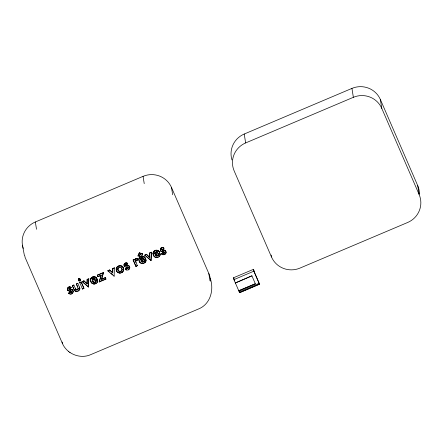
<?xml version="1.0" encoding="UTF-8"?>
<svg xmlns="http://www.w3.org/2000/svg" width="443" height="443" viewBox="0 0 443 443"><rect width="100%" height="100%" fill="white"/><g stroke="black" fill="none" stroke-linecap="round" stroke-linejoin="round"><path stroke-width="0.66" d="M92.194 280.258L92.653 278.481L92.194 280.258L95.162 279.001L94.215 278.071L93.124 278.187M140.514 259.487L140.686 258.413L141.489 257.704L142.053 257.549L143.526 258.513L140.558 259.77L143.482 258.23L143.526 258.513M140.558 259.77L140.514 258.917M154.751 253.761L154.707 252.903L154.751 253.186C154.956 251.834 156.949 251.314 157.719 252.504L154.751 253.761L157.675 252.217L157.719 252.504M90.522 279.406L90.549 280.369C89.757 276.305 96.419 275.147 97.144 279.256L95.428 279.987M138.869 259.598C138.476 255.478 145.166 254.908 145.559 259.055L140.974 260.999C141.854 263.092 145.022 261.852 144.529 259.748L146.068 259.903C146.417 264.377 139.213 264.82 138.986 260.301L139.03 260.584L138.886 258.922M153.062 253.584C152.669 249.464 159.364 248.9 159.751 253.047L155.166 254.985C156.047 257.084 159.22 255.844 158.721 253.734L160.261 253.889C160.504 258.873 152.669 258.468 153.062 253.584L153.106 253.872L153.079 252.909M87.038 283.592L87.155 279.372L88.816 278.669L88.45 287.064L82.248 281.759L83.854 280.773L87.083 283.874L83.854 280.773M87.083 283.874L87.155 279.372M112.804 268.513L112.688 272.727L109.504 269.909L107.898 270.894L114.1 276.199L114.466 267.805L112.804 268.513L112.732 273.015L109.504 269.909M149.596 257.095L149.717 252.875L151.373 252.172L151.008 260.567L144.806 255.262L146.411 254.276L149.64 257.383L146.411 254.276M149.64 257.383L149.717 252.875M79.79 289.185L79.795 288.327C80.128 290.403 77.636 291.904 75.786 291.372C73.544 290.486 73.411 287.468 72.386 285.63L73.865 285.004L75.842 289.534L76.811 290.049L77.907 289.584L78.151 288.255L78.195 288.537L76.373 283.941L77.846 283.315L79.723 287.956L79.424 286.948M88.45 287.064L88.75 280.02M151.008 260.567L151.373 252.172M137.363 260.218L137.419 258.324L135.348 258.95L134.916 260.113L136.084 258.751L137.463 258.607L137.363 260.218L136.416 260.268L135.702 261.099L135.658 260.816L135.984 262.572M123.425 270.828L123.663 269.167C124.25 273.696 116.647 274.577 116.282 269.92L116.326 270.208C114.887 265.396 123.154 263.718 123.625 268.751L123.348 267.766M123.392 268.048C122.046 264.449 116.116 265.728 116.254 269.521L116.204 269.239M122.002 270.374L122.069 269.289C122.429 273.087 116.625 271.62 117.932 268.336L117.855 269.422M71.572 292.186L71.19 291.007L70.066 290.818L71.234 291.289L71.572 292.186L70.708 292.673L69.64 291.931L68.671 293.321C73.311 296.816 75.288 287.834 69.28 289.262L68.909 288.991L69.324 289.545C70.874 289.584 73.217 289.6 73.184 291.732M128.193 267.65L127.279 268.414L126.255 267.949L125.291 269.338C126.77 271.05 130.048 269.754 129.755 267.472L129.583 268.657M126.255 267.949L127.324 268.696L128.237 267.937L128.11 267.339L127.224 266.863L128.16 267.622M164.453 252.842L164.458 252.288L164.275 253.069L163.589 253.335L162.52 252.588L161.557 253.977C163.035 255.689 166.313 254.393 166.02 252.111L165.848 253.296M80.338 280.281L80.371 279.599C78.145 284.633 77.558 274.953 80.416 279.882M78.356 279.24L78.322 279.915L78.278 279.633M67.557 288.1L67.441 289.174C67.098 287.247 69.806 285.995 71.113 287.435L70.21 288.875L69.701 288.576L68.953 288.88L69.197 288.315L69.701 288.576M124.178 264.122L124.057 265.191C123.713 263.269 126.421 262.018 127.728 263.458L126.825 264.892L125.862 264.621L125.574 265.296L128.714 265.894L129.611 266.847L128.669 265.612L125.895 265.279L125.524 264.615L126.272 264.316L126.825 264.892M160.444 248.761L160.322 249.83C159.978 247.908 162.686 246.657 163.993 248.097L163.09 249.536L162.127 249.259L161.839 249.935L164.979 250.533L165.876 251.486L164.934 250.251L162.16 249.918L161.789 249.254L161.833 249.536M96.164 280.231C96.657 282.341 93.49 283.581 92.609 281.482L92.565 281.2C93.379 283.138 96.314 282.246 96.164 280.231L97.704 280.386C98.053 284.86 90.854 285.303 90.621 280.79L90.665 281.072L90.505 280.081M140.974 260.999L140.929 260.717C141.743 262.655 144.678 261.763 144.529 259.748M157.415 253.734L155.122 254.703C155.936 256.647 158.871 255.755 158.721 253.734M97.056 282.612L97.704 280.386M144.767 262.788L146.068 259.903M160.261 253.889L160.056 255.257M90.566 279.688C90.992 276.155 96.541 275.983 97.194 279.544L92.609 281.482M138.93 259.205C139.357 255.666 144.9 255.5 145.559 259.055M153.123 253.191C153.549 249.658 159.098 249.487 159.751 253.047M73.139 291.45L72.968 292.635M99.166 281.709L105.894 278.857L105.938 279.145L99.21 281.992L101.176 275.037M99.21 281.992L101.22 275.319L97.958 276.703L97.327 275.07L103.512 272.451L101.547 279.389L105.351 277.778L105.301 277.495L101.547 279.389M101.685 278.497L103.33 273.054M140.558 259.199L141.062 258.28L142.103 257.832M79.746 288.902L79.585 289.766M139.329 256.436L140.06 254.376L139.329 256.436L137.956 255.81L139.362 252.77L142.596 253.845L141.965 255.323L140.104 254.659M138 256.093L139.362 252.77M142.596 253.845L141.965 255.323M75.471 288.886L75.426 288.603L76.761 289.766L78.123 288.842L78.173 289.124M117.976 268.619C118.63 266.913 121.304 266.913 121.886 268.696L121.842 268.408L122.113 269.571M80.294 279.998L80.122 280.618M117.81 269.139C117.777 271.421 121.072 272.257 121.952 270.092M78.4 279.522L79.358 278.874L80.333 279.489L80.283 279.206M67.607 288.387L69.401 287.086L71.157 287.717M124.223 264.405L126.017 263.103L127.772 263.74M160.488 249.044L162.282 247.742L164.037 248.379M69.64 291.931L70.664 292.391L71.528 291.898M162.52 252.588L163.545 253.053L164.408 252.56M71.113 287.435L70.21 288.875M126.781 264.609L127.728 263.458M68.671 293.321L69.684 292.214M125.291 269.338L126.299 268.231M161.557 253.977L162.564 252.875M164.453 254.271L165.261 253.756L165.305 254.038M92.698 278.769L94.259 278.354L95.162 279.001M22.798 246.817A21.685 21.297 -9.1 0 1 35.34 221.976L143.061 176.353A21.685 21.297 -9.1 0 1 171.496 187.461L208.819 273.514A21.685 21.297 -9.1 0 1 210.536 281.089M231.977 159.945A21.685 21.297 -9.1 0 1 244.22 134.03L351.936 88.401A21.685 21.297 -9.1 0 1 380.371 99.509L417.694 185.567A21.685 21.297 -9.1 0 1 419.421 193.696M245.643 142.934L353.364 97.31A21.685 21.297 -9.1 0 1 381.794 108.419L419.122 194.477A21.685 21.297 -9.1 0 1 407.66 222.486L299.939 268.109A21.685 21.297 -9.1 0 1 271.504 257.001L234.181 170.943A21.685 21.297 -9.1 0 1 245.643 142.934L244.22 134.03M79.712 282.529L81.191 281.903L83.91 288.171L82.476 289.08L79.712 282.529L79.757 282.811L81.191 281.903M135.918 266.448L137.347 265.54L135.918 266.448L133.149 259.891L134.628 259.266L134.916 260.113M72.43 285.912L73.865 285.004M76.417 284.229L77.846 283.315M82.248 281.759L83.899 281.056M87.205 279.66L88.866 278.957M97.371 275.352L103.557 272.733M107.898 270.894L109.548 270.191M112.854 268.796L114.466 267.805M133.199 260.179L134.628 259.266M144.806 255.262L146.456 254.559M149.762 253.163L151.423 252.46M97.958 276.703L100.633 275.269M92.15 279.97L95.118 278.713M141.5 260.473L145.509 258.773M83.91 288.171L82.476 289.08M233.616 277.733L253.562 269.283L254.415 272.268L259.543 284.212L239.591 292.662L233.921 279.633L233.616 277.733L234.209 279.101M233.921 279.633L253.867 271.182L253.562 269.283M251.912 275.828L235.366 282.961L251.912 275.828L255.323 283.764L238.755 290.78L255.323 283.764M239.181 291.76L259.127 283.31L259.543 284.212M239.591 292.662L259.52 284.074M137.319 259.936L136.372 259.986L136.416 260.268M156.03 257.538L155.986 257.256L157.376 257.505M93.473 284.035L93.429 283.753L94.819 284.002M119.256 273.071L119.211 272.788L120.673 273.043M164.115 251.951L161.723 251.38L164.071 251.668L164.503 252.576M124.012 264.908C123.874 266.802 125.773 267.301 127.268 267.146M67.391 288.891L67.945 290.503L70.11 291.101M157.675 252.217L156.772 251.574L156.296 251.818M158.766 254.016L160.311 254.171M144.573 260.03L146.118 260.185M96.209 280.513L97.753 280.668M160.277 249.547L160.831 251.164L161.767 251.663M139.407 253.053L142.64 254.127M125.242 269.056L126.648 269.826M72.386 285.63L74.335 289.999L75.786 291.372M143.482 258.23L142.58 257.588L142.624 257.87M153.223 254.575L153.178 254.293L153.799 255.711L155.388 257.344M90.92 281.803L90.876 281.515L92.786 283.559M78.405 280.297L78.361 280.015L78.981 280.856M24.836 255.949L25.046 257.272L62.374 343.331C66.771 353.946 80.249 359.384 90.749 354.627L198.453 309.004C210.475 304.236 214.224 289.816 210.248 278.315M161.507 253.695L162.238 254.487M68.626 293.039L69.357 293.825M68.399 351.288L68.72 351.532M69.745 352.301L70.044 352.528M160.499 250.638L160.455 250.356L161.274 251.508M67.618 289.977L67.574 289.694L68.394 290.846M144.756 254.98L150.958 260.285M107.848 270.612L109.399 271.936M110.949 273.265L112.5 274.588M82.199 281.477L88.401 286.782M139.285 261.315L139.24 261.032L140.603 263.026M253.867 271.182L259.127 283.31M137.391 265.822L135.674 261.47L135.719 261.758M133.149 259.891L135.868 266.165M105.301 277.495L105.938 279.145M97.327 275.07L97.914 276.421M81.235 282.185L83.954 288.454M76.373 283.941L77.675 286.942M239.203 291.632L239.569 292.524M24.443 255.711L22.449 245.184M71.495 291.317L71.622 291.915M165.826 251.203L166.064 252.394M129.566 266.564L129.799 267.755M79.679 287.668L79.84 288.615M417.694 185.567L419.122 194.477M380.371 99.509L381.794 108.419M351.936 88.401L353.364 97.31M271.199 255.09L271.504 257.001M234.297 279.638L234.469 280.718M208.819 273.514L209.988 280.807M171.496 187.461L172.659 194.748M165.449 250.611L165.494 250.893M164.934 250.251L164.979 250.533M164.143 250.068L164.187 250.35M163.417 247.698L163.461 247.98M164.226 252.787L164.275 253.069M163.921 252.964L163.965 253.246M162.83 247.482L162.88 247.77M163.489 251.502L163.533 251.785M163.046 249.248L163.09 249.536M163.545 253.053L163.589 253.335M162.952 250.007L163.002 250.289M163.666 254.487L163.711 254.775M162.946 251.48L162.996 251.762M163.168 252.992L163.218 253.274M162.238 247.46L162.282 247.742M162.913 254.465L162.958 254.753M162.16 249.918L162.204 250.206M162.404 251.458L162.448 251.74M161.629 247.626L161.673 247.908M161.789 249.653L161.839 249.935M160.914 248.086L160.959 248.368M160.781 250.882L160.831 251.164M159.563 252.416L159.607 252.698M159.192 251.707L159.242 251.989M158.76 251.12L158.804 251.402M159.613 256.115L159.569 255.832L158.959 256.779M158.262 250.666L158.306 250.948M158.544 254.504L158.588 254.786M157.697 250.334L157.741 250.622M158.328 255.03L158.373 255.312M157.082 250.14L157.127 250.422M158.001 255.395L158.046 255.677M157.243 251.801L157.293 252.084M158.035 256.99L158.079 257.272M157.525 255.672L157.57 255.954M156.772 251.574L156.816 251.857M156.44 250.085L156.484 250.367M156.833 255.832L156.877 256.115M155.775 250.173L155.82 250.456M156.645 257.311L156.689 257.593M156.169 255.716L156.213 255.999M155.083 250.4L155.128 250.683M143.061 176.353L144.23 183.64M155.255 252.272L155.211 251.984L154.928 252.682M155.582 255.329L155.626 255.611M155.122 254.703L155.166 254.985M154.441 250.738L154.485 251.02M153.92 251.159L153.965 251.441M154.751 256.73L154.801 257.012M153.516 251.668L153.56 251.951M154.236 256.281L154.28 256.563M153.228 252.255L153.278 252.543M153.799 255.711L153.843 255.993M153.433 255.018L153.477 255.306M145.37 258.43L145.415 258.712M145.819 260.988L145.863 261.27M144.999 257.715L145.044 258.003M144.568 257.134L144.612 257.416M145.376 261.846L145.42 262.129M144.069 256.674L144.113 256.962M144.352 260.512L144.396 260.794M143.504 256.347L143.549 256.63M144.13 261.043L144.18 261.326M143.809 261.409L143.853 261.691M142.89 256.148L142.934 256.436M143.05 257.815L143.1 258.097M143.886 263.286L143.842 263.004L143.183 263.519M143.333 261.686L143.377 261.968M142.247 256.098L142.292 256.381M142.635 261.846L142.685 262.129M141.583 256.181L141.627 256.464M141.489 257.704L141.533 257.987M142.452 263.319L142.496 263.607M141.976 261.724L142.02 262.012M140.891 256.408L140.935 256.696M141.018 257.998L141.062 258.28M141.838 263.552L141.151 263.076L141.195 263.358M141.389 261.342L141.433 261.625M140.686 258.413L140.736 258.695M140.248 256.752L140.293 257.034M139.728 257.173L139.772 257.455M139.323 257.676L139.368 257.964M140.043 262.295L140.088 262.577M139.036 258.269L139.08 258.551M139.606 261.724L139.65 262.007M137.419 258.324L137.463 258.607M136.677 258.308L136.721 258.59M136.809 259.886L136.854 260.174M136.034 258.468L136.084 258.751M135.89 260.323L135.935 260.606M135.348 258.95L135.392 259.233M129.184 265.972L129.234 266.254M128.669 265.612L128.714 265.894M128.996 269.117L129.04 269.399M127.877 265.423L127.927 265.711M128.11 267.339L128.188 268.203M127.152 263.053L127.196 263.341M127.805 267.024L127.85 267.312M127.966 268.142L128.01 268.43M128.188 269.632L128.232 269.914M127.656 268.325L127.7 268.608M126.565 262.843L126.615 263.125M127.279 268.414L127.324 268.696M126.687 265.368L126.737 265.65M126.272 264.316L126.316 264.598M126.681 266.841L126.731 267.123M126.903 268.353L126.953 268.635M125.973 262.821L126.017 263.103M125.812 264.333L125.862 264.621M125.895 265.279L125.939 265.567M126.139 266.819L126.183 267.101M125.363 262.987L125.408 263.269M125.524 264.615L125.568 264.897M125.524 265.014L125.574 265.296M125.928 269.565L125.973 269.848M124.649 263.447L124.693 263.729M124.965 266.586L125.009 266.869M124.516 266.243L124.566 266.525M124.19 265.717L124.234 265.999M123.597 269.859L123.641 270.141M122.993 267.118L123.038 267.4M122.545 266.581L122.589 266.863M123.032 271.182L123.076 271.465M121.991 266.149L122.035 266.431M122.622 272.013L122.578 271.725L122.058 272.462M121.338 265.828L121.388 266.11M121.354 267.644L121.399 267.926M121.526 270.756L121.57 271.044M120.634 265.628L120.679 265.911M121.343 272.528L121.388 272.816M119.92 265.573L119.97 265.861M120.806 271.227L120.85 271.509M119.898 267.013L119.942 267.295M119.211 265.662L119.256 265.95M119.97 271.415L120.014 271.697M119.915 272.849L119.959 273.132M118.497 265.894L118.541 266.177M119.184 271.26L119.228 271.542M118.353 267.666L118.403 267.949M117.838 266.243L117.882 266.531M118.519 270.778L118.563 271.061M118.026 269.986L118.071 270.274M118.558 272.866L117.871 272.257L117.916 272.539M117.284 266.692L117.329 266.974M116.836 267.234L116.88 267.517M117.317 271.819L117.362 272.102M116.492 267.871L116.537 268.153M116.908 271.548L116.503 270.601L116.548 270.883M116.276 268.558L116.321 268.84M114.05 275.917L114.1 276.199M97.006 278.913L97.194 279.544M97.454 281.471L97.499 281.754M96.635 278.204L96.685 278.486M96.203 277.617L96.247 277.899M95.705 277.163L95.749 277.445M96.358 282.988L96.402 283.276M95.987 281L96.031 281.283M95.14 276.831L95.184 277.113M95.766 281.526L95.815 281.809M95.444 281.892L95.489 282.174M94.525 276.637L94.569 276.919M94.686 278.298L94.736 278.581M95.478 283.487L95.522 283.769M94.968 282.169L95.012 282.451M94.215 278.071L94.259 278.354M93.883 276.582L93.927 276.864M93.689 278.032L93.739 278.315M94.276 282.329L94.32 282.612M93.218 276.67L93.263 276.953M94.088 283.808L94.132 284.09M93.611 282.213L93.656 282.496M92.526 276.897L92.57 277.18M93.024 281.826L93.069 282.108M92.321 278.896L92.371 279.179M91.884 277.235L91.928 277.517M92.15 279.4L92.194 279.683M91.363 277.656L91.408 277.938M92.194 283.227L92.238 283.509M90.959 278.165L91.003 278.448M91.679 282.778L91.723 283.06M90.671 278.752L90.721 279.04M91.241 282.208L91.286 282.49M80.056 278.874L80.105 279.156M79.718 278.664L79.762 278.946M79.734 280.557L79.784 280.845M79.314 278.586L79.358 278.874M79.336 280.646L79.38 280.928M78.915 278.675L78.959 278.963M78.577 278.902L78.621 279.184M78.588 280.353L78.632 280.64M78.898 290.32L78.943 290.602M77.857 289.301L77.907 289.584M77.913 290.924L77.962 291.206M77.353 289.628L77.398 289.916M76.761 289.766L76.811 290.049M76.8 291.212L76.844 291.494M76.246 289.639L76.29 289.921M75.797 289.251L75.842 289.534M75.166 290.841L75.216 291.123M74.706 290.486L74.756 290.769M74.335 289.999L74.38 290.281M72.945 290.542L72.995 290.829M72.569 289.949L72.613 290.237M72.054 289.589L72.098 289.872M72.381 293.094L72.425 293.382M71.262 289.406L71.306 289.689M71.19 291.007L71.234 291.289M70.537 287.036L70.581 287.319M71.345 292.125L71.395 292.408M71.572 293.609L71.616 293.892M71.041 292.308L71.085 292.59M69.95 286.826L69.994 287.108M70.603 290.841L70.653 291.129M70.664 292.391L70.708 292.673M70.072 289.345L70.121 289.628M70.786 293.831L70.83 294.113M70.287 292.336L70.332 292.618M69.352 286.804L69.401 287.086M69.197 288.315L69.246 288.598M69.28 289.262L69.324 289.545M69.523 290.796L69.568 291.084M70.033 293.809L70.077 294.091M68.748 286.97L68.792 287.252M68.842 290.724L68.886 291.007M68.034 287.429L68.078 287.712M67.901 290.22L67.945 290.503M62.158 342.002L62.374 343.331M35.34 221.976L36.509 229.264M123.58 268.469L123.708 269.449M68.909 288.592L68.953 289.279M23.274 248.423A21.685 21.297 -9.1 0 1 22.942 247.36"/></g></svg>
